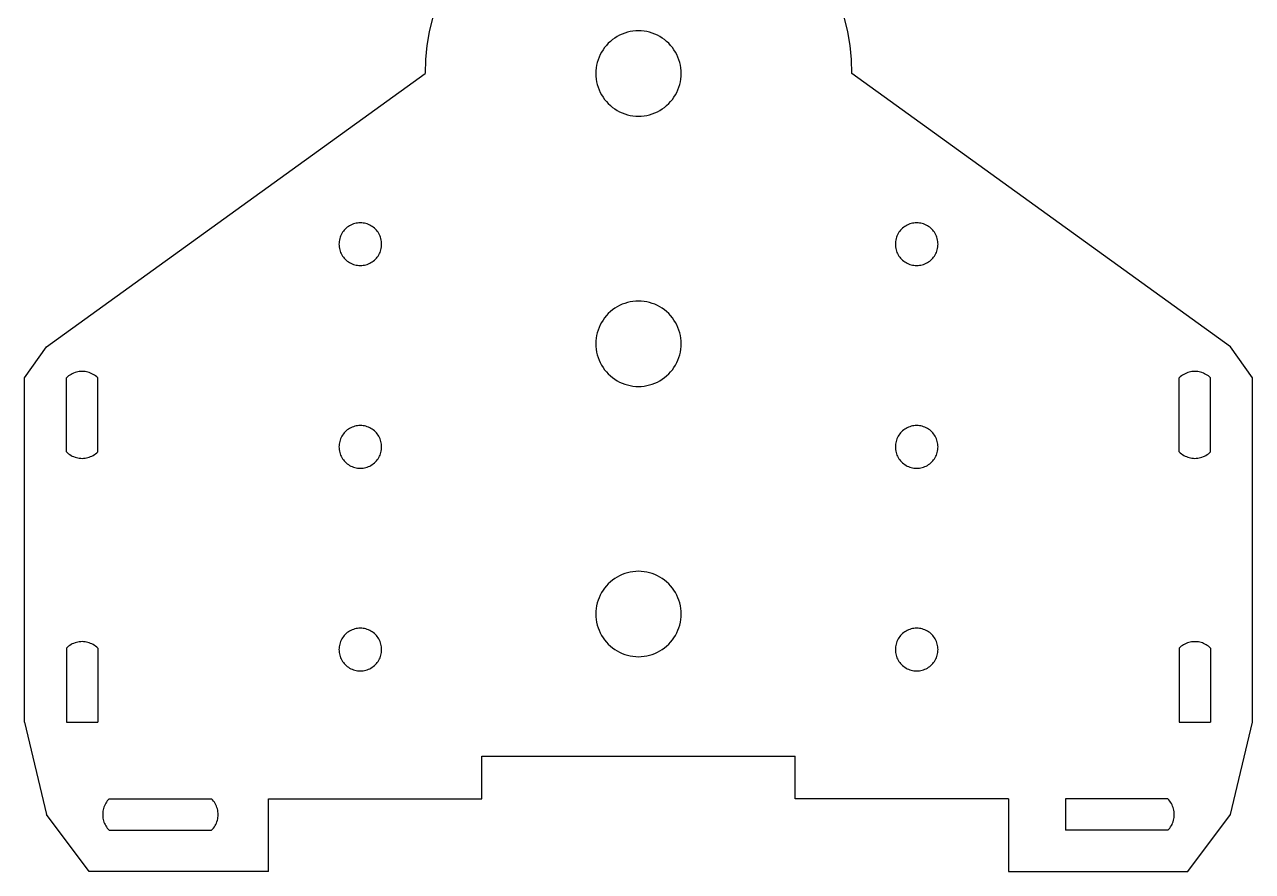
# Model space of a CAD drawing. Extents: x -403 to 403, y -278 to 278.
# Drawn here: x 229.1 to 315.4, y -128.5 to -68.9 of the extents above; entities that cross this region are included whole.
import ezdxf

# ---------------------------------------------------------------- set-up
doc = ezdxf.new("R2010")
doc.units = 0
doc.layers.get('0').update_dxf_attribs({"linetype": 'CONTINUOUS'})

msp = doc.modelspace()

# ---------------------------------------------------------------- linework, layer by layer
for p, q in [((257.761, -68.496), (257.538, -69.452)), ((286.961, -69.452), (286.738, -68.496)), ((257.538, -69.452), (257.378, -70.42)), ((270.583, -69.884), (270.423, -69.998)), ((270.749, -69.78), (270.583, -69.884)), ((270.923, -69.687), (270.749, -69.78)), ((271.101, -69.606), (270.923, -69.687)), ((271.285, -69.537), (271.101, -69.606)), ((271.473, -69.48), (271.285, -69.537)), ((271.664, -69.436), (271.473, -69.48)), ((271.858, -69.404), (271.664, -69.436)), ((272.053, -69.384), (271.858, -69.404)), ((272.249, -69.378), (272.053, -69.384)), ((272.446, -69.384), (272.249, -69.378)), ((272.641, -69.404), (272.446, -69.384)), ((272.835, -69.436), (272.641, -69.404)), ((273.026, -69.48), (272.835, -69.436)), ((273.214, -69.537), (273.026, -69.48)), ((273.397, -69.606), (273.214, -69.537)), ((273.576, -69.687), (273.397, -69.606)), ((273.749, -69.78), (273.576, -69.687)), ((273.916, -69.884), (273.749, -69.78)), ((274.076, -69.998), (273.916, -69.884)), ((287.121, -70.42), (286.961, -69.452)), ((257.378, -70.42), (257.282, -71.397)), ((269.755, -70.711), (269.651, -70.878)), ((269.869, -70.552), (269.755, -70.711)), ((269.994, -70.4), (269.869, -70.552)), ((270.128, -70.257), (269.994, -70.4)), ((270.271, -70.122), (270.128, -70.257)), ((270.423, -69.998), (270.271, -70.122)), ((274.227, -70.122), (274.076, -69.998)), ((274.371, -70.257), (274.227, -70.122)), ((274.505, -70.4), (274.371, -70.257)), ((274.629, -70.552), (274.505, -70.4)), ((274.744, -70.711), (274.629, -70.552)), ((274.847, -70.878), (274.744, -70.711)), ((287.217, -71.397), (287.121, -70.42)), ((257.282, -71.397), (257.249, -72.378)), ((269.352, -71.601), (269.307, -71.793)), ((269.409, -71.414), (269.352, -71.601)), ((269.478, -71.23), (269.409, -71.414)), ((269.559, -71.051), (269.478, -71.23)), ((269.651, -70.878), (269.559, -71.051)), ((274.94, -71.051), (274.847, -70.878)), ((275.021, -71.23), (274.94, -71.051)), ((275.09, -71.414), (275.021, -71.23)), ((275.147, -71.601), (275.09, -71.414)), ((275.192, -71.793), (275.147, -71.601)), ((287.249, -72.378), (287.217, -71.397)), ((230.649, -91.6), (257.249, -72.378)), ((269.256, -72.182), (269.249, -72.378)), ((269.249, -72.378), (269.256, -72.574)), ((269.275, -71.986), (269.256, -72.182)), ((269.307, -71.793), (269.275, -71.986)), ((275.224, -71.986), (275.192, -71.793)), ((275.243, -72.182), (275.224, -71.986)), ((275.249, -72.378), (275.243, -72.182)), ((275.243, -72.574), (275.249, -72.378)), ((313.849, -91.6), (287.249, -72.378)), ((269.256, -72.574), (269.275, -72.77)), ((269.275, -72.77), (269.307, -72.963)), ((269.307, -72.963), (269.352, -73.154)), ((269.352, -73.154), (269.409, -73.342)), ((269.409, -73.342), (269.478, -73.526)), ((275.021, -73.526), (275.09, -73.342)), ((275.09, -73.342), (275.147, -73.154)), ((275.147, -73.154), (275.192, -72.963)), ((275.192, -72.963), (275.224, -72.77)), ((275.224, -72.77), (275.243, -72.574)), ((269.478, -73.526), (269.559, -73.705)), ((269.559, -73.705), (269.651, -73.878)), ((269.651, -73.878), (269.755, -74.045)), ((269.755, -74.045), (269.869, -74.204)), ((269.869, -74.204), (269.994, -74.356)), ((274.505, -74.356), (274.629, -74.204)), ((274.629, -74.204), (274.744, -74.045)), ((274.744, -74.045), (274.847, -73.878)), ((274.847, -73.878), (274.94, -73.705)), ((274.94, -73.705), (275.021, -73.526)), ((269.994, -74.356), (270.128, -74.499)), ((270.128, -74.499), (270.271, -74.633)), ((270.271, -74.633), (270.423, -74.758)), ((270.423, -74.758), (270.583, -74.872)), ((270.583, -74.872), (270.749, -74.976)), ((270.749, -74.976), (270.923, -75.069)), ((270.923, -75.069), (271.101, -75.15)), ((273.397, -75.15), (273.576, -75.069)), ((273.576, -75.069), (273.749, -74.976)), ((273.749, -74.976), (273.916, -74.872)), ((273.916, -74.872), (274.076, -74.758)), ((274.076, -74.758), (274.227, -74.633)), ((274.227, -74.633), (274.371, -74.499)), ((274.371, -74.499), (274.505, -74.356)), ((271.101, -75.15), (271.285, -75.219)), ((271.285, -75.219), (271.473, -75.276)), ((271.473, -75.276), (271.664, -75.32)), ((271.664, -75.32), (271.858, -75.352)), ((271.858, -75.352), (272.053, -75.372)), ((272.053, -75.372), (272.249, -75.378)), ((272.249, -75.378), (272.446, -75.372)), ((272.446, -75.372), (272.641, -75.352)), ((272.641, -75.352), (272.835, -75.32)), ((272.835, -75.32), (273.026, -75.276)), ((273.026, -75.276), (273.214, -75.219)), ((273.214, -75.219), (273.397, -75.15)), ((251.4, -83.628), (251.354, -83.714)), ((251.452, -83.545), (251.4, -83.628)), ((251.509, -83.465), (251.452, -83.545)), ((251.572, -83.389), (251.509, -83.465)), ((251.639, -83.317), (251.572, -83.389)), ((251.71, -83.25), (251.639, -83.317)), ((251.786, -83.188), (251.71, -83.25)), ((251.866, -83.131), (251.786, -83.188)), ((251.949, -83.079), (251.866, -83.131)), ((252.036, -83.033), (251.949, -83.079)), ((252.125, -82.992), (252.036, -83.033)), ((252.217, -82.958), (252.125, -82.992)), ((252.311, -82.929), (252.217, -82.958)), ((252.407, -82.907), (252.311, -82.929)), ((252.504, -82.891), (252.407, -82.907)), ((252.601, -82.881), (252.504, -82.891)), ((252.699, -82.878), (252.601, -82.881)), ((252.797, -82.881), (252.699, -82.878)), ((252.895, -82.891), (252.797, -82.881)), ((252.992, -82.907), (252.895, -82.891)), ((253.088, -82.929), (252.992, -82.907)), ((253.182, -82.958), (253.088, -82.929)), ((253.273, -82.992), (253.182, -82.958)), ((253.363, -83.033), (253.273, -82.992)), ((253.449, -83.079), (253.363, -83.033)), ((253.533, -83.131), (253.449, -83.079)), ((253.613, -83.188), (253.533, -83.131)), ((253.688, -83.25), (253.613, -83.188)), ((253.76, -83.317), (253.688, -83.25)), ((253.827, -83.389), (253.76, -83.317)), ((253.889, -83.465), (253.827, -83.389)), ((253.947, -83.545), (253.889, -83.465)), ((253.998, -83.628), (253.947, -83.545)), ((254.045, -83.714), (253.998, -83.628)), ((290.5, -83.628), (290.454, -83.714)), ((290.552, -83.545), (290.5, -83.628)), ((290.609, -83.465), (290.552, -83.545)), ((290.672, -83.389), (290.609, -83.465)), ((290.739, -83.317), (290.672, -83.389)), ((290.81, -83.25), (290.739, -83.317)), ((290.886, -83.188), (290.81, -83.25)), ((290.966, -83.131), (290.886, -83.188)), ((291.049, -83.079), (290.966, -83.131)), ((291.136, -83.033), (291.049, -83.079)), ((291.225, -82.992), (291.136, -83.033)), ((291.317, -82.958), (291.225, -82.992)), ((291.411, -82.929), (291.317, -82.958)), ((291.507, -82.907), (291.411, -82.929)), ((291.604, -82.891), (291.507, -82.907)), ((291.701, -82.881), (291.604, -82.891)), ((291.799, -82.878), (291.701, -82.881)), ((291.897, -82.881), (291.799, -82.878)), ((291.995, -82.891), (291.897, -82.881)), ((292.092, -82.907), (291.995, -82.891)), ((292.188, -82.929), (292.092, -82.907)), ((292.282, -82.958), (292.188, -82.929)), ((292.373, -82.992), (292.282, -82.958)), ((292.463, -83.033), (292.373, -82.992)), ((292.549, -83.079), (292.463, -83.033)), ((292.633, -83.131), (292.549, -83.079)), ((292.713, -83.188), (292.633, -83.131)), ((292.788, -83.25), (292.713, -83.188)), ((292.86, -83.317), (292.788, -83.25)), ((292.927, -83.389), (292.86, -83.317)), ((292.989, -83.465), (292.927, -83.389)), ((293.047, -83.545), (292.989, -83.465)), ((293.098, -83.628), (293.047, -83.545)), ((293.145, -83.714), (293.098, -83.628)), ((251.203, -84.28), (251.199, -84.378)), ((251.199, -84.378), (251.203, -84.476)), ((251.212, -84.182), (251.203, -84.28)), ((251.203, -84.476), (251.212, -84.574)), ((251.228, -84.085), (251.212, -84.182)), ((251.251, -83.99), (251.228, -84.085)), ((251.279, -83.896), (251.251, -83.99)), ((251.314, -83.804), (251.279, -83.896)), ((251.354, -83.714), (251.314, -83.804)), ((254.085, -83.804), (254.045, -83.714)), ((254.12, -83.896), (254.085, -83.804)), ((254.148, -83.99), (254.12, -83.896)), ((254.171, -84.085), (254.148, -83.99)), ((254.187, -84.182), (254.171, -84.085)), ((254.196, -84.28), (254.187, -84.182)), ((254.187, -84.574), (254.196, -84.476)), ((254.199, -84.378), (254.196, -84.28)), ((254.196, -84.476), (254.199, -84.378)), ((290.303, -84.28), (290.299, -84.378)), ((290.299, -84.378), (290.303, -84.476)), ((290.312, -84.182), (290.303, -84.28)), ((290.303, -84.476), (290.312, -84.574)), ((290.328, -84.085), (290.312, -84.182)), ((290.351, -83.99), (290.328, -84.085)), ((290.379, -83.896), (290.351, -83.99)), ((290.414, -83.804), (290.379, -83.896)), ((290.454, -83.714), (290.414, -83.804)), ((293.185, -83.804), (293.145, -83.714)), ((293.22, -83.896), (293.185, -83.804)), ((293.248, -83.99), (293.22, -83.896)), ((293.271, -84.085), (293.248, -83.99)), ((293.287, -84.182), (293.271, -84.085)), ((293.296, -84.28), (293.287, -84.182)), ((293.287, -84.574), (293.296, -84.476)), ((293.299, -84.378), (293.296, -84.28)), ((293.296, -84.476), (293.299, -84.378)), ((251.212, -84.574), (251.228, -84.671)), ((251.228, -84.671), (251.251, -84.766)), ((251.251, -84.766), (251.279, -84.86)), ((251.279, -84.86), (251.314, -84.952)), ((251.314, -84.952), (251.354, -85.041)), ((251.354, -85.041), (251.4, -85.128)), ((251.4, -85.128), (251.452, -85.211)), ((251.452, -85.211), (251.509, -85.291)), ((251.509, -85.291), (251.572, -85.367)), ((251.572, -85.367), (251.639, -85.439)), ((253.76, -85.439), (253.827, -85.367)), ((253.827, -85.367), (253.889, -85.291)), ((253.889, -85.291), (253.947, -85.211)), ((253.947, -85.211), (253.998, -85.128)), ((253.998, -85.128), (254.045, -85.041)), ((254.045, -85.041), (254.085, -84.952)), ((254.085, -84.952), (254.12, -84.86)), ((254.12, -84.86), (254.148, -84.766)), ((254.148, -84.766), (254.171, -84.671)), ((254.171, -84.671), (254.187, -84.574)), ((290.312, -84.574), (290.328, -84.671)), ((290.328, -84.671), (290.351, -84.766)), ((290.351, -84.766), (290.379, -84.86)), ((290.379, -84.86), (290.414, -84.952)), ((290.414, -84.952), (290.454, -85.041)), ((290.454, -85.041), (290.5, -85.128)), ((290.5, -85.128), (290.552, -85.211)), ((290.552, -85.211), (290.609, -85.291)), ((290.609, -85.291), (290.672, -85.367)), ((290.672, -85.367), (290.739, -85.439)), ((292.86, -85.439), (292.927, -85.367)), ((292.927, -85.367), (292.989, -85.291)), ((292.989, -85.291), (293.047, -85.211)), ((293.047, -85.211), (293.098, -85.128)), ((293.098, -85.128), (293.145, -85.041)), ((293.145, -85.041), (293.185, -84.952)), ((293.185, -84.952), (293.22, -84.86)), ((293.22, -84.86), (293.248, -84.766)), ((293.248, -84.766), (293.271, -84.671)), ((293.271, -84.671), (293.287, -84.574)), ((251.639, -85.439), (251.71, -85.506)), ((251.71, -85.506), (251.786, -85.568)), ((251.786, -85.568), (251.866, -85.625)), ((251.866, -85.625), (251.949, -85.677)), ((251.949, -85.677), (252.036, -85.723)), ((252.036, -85.723), (252.125, -85.764)), ((252.125, -85.764), (252.217, -85.798)), ((252.217, -85.798), (252.311, -85.827)), ((252.311, -85.827), (252.407, -85.849)), ((252.407, -85.849), (252.504, -85.865)), ((252.504, -85.865), (252.601, -85.875)), ((252.601, -85.875), (252.699, -85.878)), ((252.699, -85.878), (252.797, -85.875)), ((252.797, -85.875), (252.895, -85.865)), ((252.895, -85.865), (252.992, -85.849)), ((252.992, -85.849), (253.088, -85.827)), ((253.088, -85.827), (253.182, -85.798)), ((253.182, -85.798), (253.273, -85.764)), ((253.273, -85.764), (253.363, -85.723)), ((253.363, -85.723), (253.449, -85.677)), ((253.449, -85.677), (253.533, -85.625)), ((253.533, -85.625), (253.613, -85.568)), ((253.613, -85.568), (253.688, -85.506)), ((253.688, -85.506), (253.76, -85.439)), ((290.739, -85.439), (290.81, -85.506)), ((290.81, -85.506), (290.886, -85.568)), ((290.886, -85.568), (290.966, -85.625)), ((290.966, -85.625), (291.049, -85.677)), ((291.049, -85.677), (291.136, -85.723)), ((291.136, -85.723), (291.225, -85.764)), ((291.225, -85.764), (291.317, -85.798)), ((291.317, -85.798), (291.411, -85.827)), ((291.411, -85.827), (291.507, -85.849)), ((291.507, -85.849), (291.604, -85.865)), ((291.604, -85.865), (291.701, -85.875)), ((291.701, -85.875), (291.799, -85.878)), ((291.799, -85.878), (291.897, -85.875)), ((291.897, -85.875), (291.995, -85.865)), ((291.995, -85.865), (292.092, -85.849)), ((292.092, -85.849), (292.188, -85.827)), ((292.188, -85.827), (292.282, -85.798)), ((292.282, -85.798), (292.373, -85.764)), ((292.373, -85.764), (292.463, -85.723)), ((292.463, -85.723), (292.549, -85.677)), ((292.549, -85.677), (292.633, -85.625)), ((292.633, -85.625), (292.713, -85.568)), ((292.713, -85.568), (292.788, -85.506)), ((292.788, -85.506), (292.86, -85.439)), ((270.749, -88.78), (270.583, -88.884)), ((270.923, -88.687), (270.749, -88.78)), ((271.101, -88.606), (270.923, -88.687)), ((271.285, -88.537), (271.101, -88.606)), ((271.473, -88.48), (271.285, -88.537)), ((271.664, -88.436), (271.473, -88.48)), ((271.858, -88.404), (271.664, -88.436)), ((272.053, -88.384), (271.858, -88.404)), ((272.249, -88.378), (272.053, -88.384)), ((272.446, -88.384), (272.249, -88.378)), ((272.641, -88.404), (272.446, -88.384)), ((272.835, -88.436), (272.641, -88.404)), ((273.026, -88.48), (272.835, -88.436)), ((273.214, -88.537), (273.026, -88.48)), ((273.397, -88.606), (273.214, -88.537)), ((273.576, -88.687), (273.397, -88.606)), ((273.749, -88.78), (273.576, -88.687)), ((273.916, -88.884), (273.749, -88.78)), ((269.755, -89.711), (269.651, -89.878)), ((269.869, -89.552), (269.755, -89.711)), ((269.994, -89.4), (269.869, -89.552)), ((270.128, -89.257), (269.994, -89.4)), ((270.271, -89.122), (270.128, -89.257)), ((270.423, -88.998), (270.271, -89.122)), ((270.583, -88.884), (270.423, -88.998)), ((274.076, -88.998), (273.916, -88.884)), ((274.227, -89.122), (274.076, -88.998)), ((274.371, -89.257), (274.227, -89.122)), ((274.505, -89.4), (274.371, -89.257)), ((274.629, -89.552), (274.505, -89.4)), ((274.744, -89.711), (274.629, -89.552)), ((274.847, -89.878), (274.744, -89.711)), ((269.352, -90.601), (269.307, -90.793)), ((269.409, -90.414), (269.352, -90.601)), ((269.478, -90.23), (269.409, -90.414)), ((269.559, -90.051), (269.478, -90.23)), ((269.651, -89.878), (269.559, -90.051)), ((274.94, -90.051), (274.847, -89.878)), ((275.021, -90.23), (274.94, -90.051)), ((275.09, -90.414), (275.021, -90.23)), ((275.147, -90.601), (275.09, -90.414)), ((275.192, -90.793), (275.147, -90.601)), ((269.256, -91.182), (269.249, -91.378)), ((269.249, -91.378), (269.256, -91.574)), ((269.275, -90.986), (269.256, -91.182)), ((269.307, -90.793), (269.275, -90.986)), ((275.224, -90.986), (275.192, -90.793)), ((275.243, -91.182), (275.224, -90.986)), ((275.249, -91.378), (275.243, -91.182)), ((275.243, -91.574), (275.249, -91.378)), ((229.104, -93.778), (230.649, -91.6)), ((269.256, -91.574), (269.275, -91.77)), ((269.275, -91.77), (269.307, -91.963)), ((269.307, -91.963), (269.352, -92.154)), ((269.352, -92.154), (269.409, -92.342)), ((275.09, -92.342), (275.147, -92.154)), ((275.147, -92.154), (275.192, -91.963)), ((275.192, -91.963), (275.224, -91.77)), ((275.224, -91.77), (275.243, -91.574)), ((315.395, -93.778), (313.849, -91.6)), ((269.409, -92.342), (269.478, -92.526)), ((269.478, -92.526), (269.559, -92.705)), ((269.559, -92.705), (269.651, -92.878)), ((269.651, -92.878), (269.755, -93.045)), ((269.755, -93.045), (269.869, -93.204)), ((274.629, -93.204), (274.744, -93.045)), ((274.744, -93.045), (274.847, -92.878)), ((274.847, -92.878), (274.94, -92.705)), ((274.94, -92.705), (275.021, -92.526)), ((275.021, -92.526), (275.09, -92.342)), ((229.104, -117.978), (229.104, -93.778)), ((232.124, -93.708), (232.049, -93.778)), ((232.049, -98.978), (232.049, -93.778)), ((232.202, -93.644), (232.124, -93.708)), ((232.285, -93.584), (232.202, -93.644)), ((232.372, -93.531), (232.285, -93.584)), ((232.461, -93.483), (232.372, -93.531)), ((232.554, -93.441), (232.461, -93.483)), ((232.649, -93.405), (232.554, -93.441)), ((232.747, -93.375), (232.649, -93.405)), ((232.846, -93.352), (232.747, -93.375)), ((232.946, -93.336), (232.846, -93.352)), ((233.048, -93.326), (232.946, -93.336)), ((233.149, -93.322), (233.048, -93.326)), ((233.251, -93.326), (233.149, -93.322)), ((233.352, -93.336), (233.251, -93.326)), ((233.453, -93.352), (233.352, -93.336)), ((233.552, -93.375), (233.453, -93.352)), ((233.649, -93.405), (233.552, -93.375)), ((233.745, -93.441), (233.649, -93.405)), ((233.837, -93.483), (233.745, -93.441)), ((233.927, -93.531), (233.837, -93.483)), ((234.014, -93.584), (233.927, -93.531)), ((234.096, -93.644), (234.014, -93.584)), ((234.175, -93.708), (234.096, -93.644)), ((234.249, -93.778), (234.175, -93.708)), ((234.249, -98.978), (234.249, -93.778)), ((269.869, -93.204), (269.994, -93.356)), ((269.994, -93.356), (270.128, -93.499)), ((270.128, -93.499), (270.271, -93.633)), ((270.271, -93.633), (270.423, -93.758)), ((270.423, -93.758), (270.583, -93.872)), ((270.583, -93.872), (270.749, -93.976)), ((270.749, -93.976), (270.923, -94.069)), ((273.576, -94.069), (273.749, -93.976)), ((273.749, -93.976), (273.916, -93.872)), ((273.916, -93.872), (274.076, -93.758)), ((274.076, -93.758), (274.227, -93.633)), ((274.227, -93.633), (274.371, -93.499)), ((274.371, -93.499), (274.505, -93.356)), ((274.505, -93.356), (274.629, -93.204)), ((310.324, -93.708), (310.249, -93.778)), ((310.249, -98.978), (310.249, -93.778)), ((310.402, -93.644), (310.324, -93.708)), ((310.485, -93.584), (310.402, -93.644)), ((310.572, -93.531), (310.485, -93.584)), ((310.661, -93.483), (310.572, -93.531)), ((310.754, -93.441), (310.661, -93.483)), ((310.849, -93.405), (310.754, -93.441)), ((310.947, -93.375), (310.849, -93.405)), ((311.046, -93.352), (310.947, -93.375)), ((311.146, -93.336), (311.046, -93.352)), ((311.248, -93.326), (311.146, -93.336)), ((311.349, -93.322), (311.248, -93.326)), ((311.451, -93.326), (311.349, -93.322)), ((311.552, -93.336), (311.451, -93.326)), ((311.653, -93.352), (311.552, -93.336)), ((311.752, -93.375), (311.653, -93.352)), ((311.849, -93.405), (311.752, -93.375)), ((311.945, -93.441), (311.849, -93.405)), ((312.037, -93.483), (311.945, -93.441)), ((312.127, -93.531), (312.037, -93.483)), ((312.214, -93.584), (312.127, -93.531)), ((312.296, -93.644), (312.214, -93.584)), ((312.375, -93.708), (312.296, -93.644)), ((312.449, -93.778), (312.375, -93.708)), ((312.449, -98.978), (312.449, -93.778)), ((315.395, -117.978), (315.395, -93.778)), ((270.923, -94.069), (271.101, -94.15)), ((271.101, -94.15), (271.285, -94.219)), ((271.285, -94.219), (271.473, -94.276)), ((271.473, -94.276), (271.664, -94.32)), ((271.664, -94.32), (271.858, -94.352)), ((271.858, -94.352), (272.053, -94.372)), ((272.053, -94.372), (272.249, -94.378)), ((272.249, -94.378), (272.446, -94.372)), ((272.446, -94.372), (272.641, -94.352)), ((272.641, -94.352), (272.835, -94.32)), ((272.835, -94.32), (273.026, -94.276)), ((273.026, -94.276), (273.214, -94.219)), ((273.214, -94.219), (273.397, -94.15)), ((273.397, -94.15), (273.576, -94.069)), ((251.71, -97.5), (251.639, -97.567)), ((251.786, -97.438), (251.71, -97.5)), ((251.866, -97.381), (251.786, -97.438)), ((251.949, -97.329), (251.866, -97.381)), ((252.036, -97.283), (251.949, -97.329)), ((252.125, -97.242), (252.036, -97.283)), ((252.217, -97.208), (252.125, -97.242)), ((252.311, -97.179), (252.217, -97.208)), ((252.407, -97.157), (252.311, -97.179)), ((252.504, -97.141), (252.407, -97.157)), ((252.601, -97.131), (252.504, -97.141)), ((252.699, -97.128), (252.601, -97.131)), ((252.797, -97.131), (252.699, -97.128)), ((252.895, -97.141), (252.797, -97.131)), ((252.992, -97.157), (252.895, -97.141)), ((253.088, -97.179), (252.992, -97.157)), ((253.182, -97.208), (253.088, -97.179)), ((253.273, -97.242), (253.182, -97.208)), ((253.363, -97.283), (253.273, -97.242)), ((253.449, -97.329), (253.363, -97.283)), ((253.533, -97.381), (253.449, -97.329)), ((253.613, -97.438), (253.533, -97.381)), ((253.688, -97.5), (253.613, -97.438)), ((253.76, -97.567), (253.688, -97.5)), ((290.81, -97.5), (290.739, -97.567)), ((290.886, -97.438), (290.81, -97.5)), ((290.966, -97.381), (290.886, -97.438)), ((291.049, -97.329), (290.966, -97.381)), ((291.136, -97.283), (291.049, -97.329)), ((291.225, -97.242), (291.136, -97.283)), ((291.317, -97.208), (291.225, -97.242)), ((291.411, -97.179), (291.317, -97.208)), ((291.507, -97.157), (291.411, -97.179)), ((291.604, -97.141), (291.507, -97.157)), ((291.701, -97.131), (291.604, -97.141)), ((291.799, -97.128), (291.701, -97.131)), ((291.897, -97.131), (291.799, -97.128)), ((291.995, -97.141), (291.897, -97.131)), ((292.092, -97.157), (291.995, -97.141)), ((292.188, -97.179), (292.092, -97.157)), ((292.282, -97.208), (292.188, -97.179)), ((292.373, -97.242), (292.282, -97.208)), ((292.463, -97.283), (292.373, -97.242)), ((292.549, -97.329), (292.463, -97.283)), ((292.633, -97.381), (292.549, -97.329)), ((292.713, -97.438), (292.633, -97.381)), ((292.788, -97.5), (292.713, -97.438)), ((292.86, -97.567), (292.788, -97.5)), ((251.228, -98.335), (251.212, -98.432)), ((251.251, -98.24), (251.228, -98.335)), ((251.279, -98.146), (251.251, -98.24)), ((251.314, -98.054), (251.279, -98.146)), ((251.354, -97.964), (251.314, -98.054)), ((251.4, -97.878), (251.354, -97.964)), ((251.452, -97.795), (251.4, -97.878)), ((251.509, -97.715), (251.452, -97.795)), ((251.572, -97.639), (251.509, -97.715)), ((251.639, -97.567), (251.572, -97.639)), ((253.827, -97.639), (253.76, -97.567)), ((253.889, -97.715), (253.827, -97.639)), ((253.947, -97.795), (253.889, -97.715)), ((253.998, -97.878), (253.947, -97.795)), ((254.045, -97.964), (253.998, -97.878)), ((254.085, -98.054), (254.045, -97.964)), ((254.12, -98.146), (254.085, -98.054)), ((254.148, -98.24), (254.12, -98.146)), ((254.171, -98.335), (254.148, -98.24)), ((254.187, -98.432), (254.171, -98.335)), ((290.328, -98.335), (290.312, -98.432)), ((290.351, -98.24), (290.328, -98.335)), ((290.379, -98.146), (290.351, -98.24)), ((290.414, -98.054), (290.379, -98.146)), ((290.454, -97.964), (290.414, -98.054)), ((290.5, -97.878), (290.454, -97.964)), ((290.552, -97.795), (290.5, -97.878)), ((290.609, -97.715), (290.552, -97.795)), ((290.672, -97.639), (290.609, -97.715)), ((290.739, -97.567), (290.672, -97.639)), ((292.927, -97.639), (292.86, -97.567)), ((292.989, -97.715), (292.927, -97.639)), ((293.047, -97.795), (292.989, -97.715)), ((293.098, -97.878), (293.047, -97.795)), ((293.145, -97.964), (293.098, -97.878)), ((293.185, -98.054), (293.145, -97.964)), ((293.22, -98.146), (293.185, -98.054)), ((293.248, -98.24), (293.22, -98.146)), ((293.271, -98.335), (293.248, -98.24)), ((293.287, -98.432), (293.271, -98.335)), ((232.049, -98.978), (232.124, -99.048)), ((232.124, -99.048), (232.202, -99.112)), ((232.202, -99.112), (232.285, -99.171)), ((232.285, -99.171), (232.372, -99.225)), ((232.372, -99.225), (232.461, -99.273)), ((233.837, -99.273), (233.927, -99.225)), ((233.927, -99.225), (234.014, -99.171)), ((234.014, -99.171), (234.096, -99.112)), ((234.096, -99.112), (234.175, -99.048)), ((234.175, -99.048), (234.249, -98.978)), ((251.203, -98.53), (251.199, -98.628)), ((251.199, -98.628), (251.203, -98.726)), ((251.212, -98.432), (251.203, -98.53)), ((251.203, -98.726), (251.212, -98.824)), ((251.212, -98.824), (251.228, -98.921)), ((251.228, -98.921), (251.251, -99.016)), ((251.251, -99.016), (251.279, -99.11)), ((251.279, -99.11), (251.314, -99.202)), ((251.314, -99.202), (251.354, -99.291)), ((254.045, -99.291), (254.085, -99.202)), ((254.085, -99.202), (254.12, -99.11)), ((254.12, -99.11), (254.148, -99.016)), ((254.148, -99.016), (254.171, -98.921)), ((254.171, -98.921), (254.187, -98.824)), ((254.196, -98.53), (254.187, -98.432)), ((254.187, -98.824), (254.196, -98.726)), ((254.199, -98.628), (254.196, -98.53)), ((254.196, -98.726), (254.199, -98.628)), ((290.303, -98.53), (290.299, -98.628)), ((290.299, -98.628), (290.303, -98.726)), ((290.312, -98.432), (290.303, -98.53)), ((290.303, -98.726), (290.312, -98.824)), ((290.312, -98.824), (290.328, -98.921)), ((290.328, -98.921), (290.351, -99.016)), ((290.351, -99.016), (290.379, -99.11)), ((290.379, -99.11), (290.414, -99.202)), ((290.414, -99.202), (290.454, -99.291)), ((293.145, -99.291), (293.185, -99.202)), ((293.185, -99.202), (293.22, -99.11)), ((293.22, -99.11), (293.248, -99.016)), ((293.248, -99.016), (293.271, -98.921)), ((293.271, -98.921), (293.287, -98.824)), ((293.296, -98.53), (293.287, -98.432)), ((293.287, -98.824), (293.296, -98.726)), ((293.299, -98.628), (293.296, -98.53)), ((293.296, -98.726), (293.299, -98.628)), ((310.249, -98.978), (310.324, -99.048)), ((310.324, -99.048), (310.402, -99.112)), ((310.402, -99.112), (310.485, -99.171)), ((310.485, -99.171), (310.572, -99.225)), ((310.572, -99.225), (310.661, -99.273)), ((312.037, -99.273), (312.127, -99.225)), ((312.127, -99.225), (312.214, -99.171)), ((312.214, -99.171), (312.296, -99.112)), ((312.296, -99.112), (312.375, -99.048)), ((312.375, -99.048), (312.449, -98.978)), ((232.461, -99.273), (232.554, -99.315)), ((232.554, -99.315), (232.649, -99.351)), ((232.649, -99.351), (232.747, -99.381)), ((232.747, -99.381), (232.846, -99.404)), ((232.846, -99.404), (232.946, -99.42)), ((232.946, -99.42), (233.048, -99.43)), ((233.048, -99.43), (233.149, -99.434)), ((233.149, -99.434), (233.251, -99.43)), ((233.251, -99.43), (233.352, -99.42)), ((233.352, -99.42), (233.453, -99.404)), ((233.453, -99.404), (233.552, -99.381)), ((233.552, -99.381), (233.649, -99.351)), ((233.649, -99.351), (233.745, -99.315)), ((233.745, -99.315), (233.837, -99.273)), ((251.354, -99.291), (251.4, -99.378)), ((251.4, -99.378), (251.452, -99.461)), ((251.452, -99.461), (251.509, -99.541)), ((251.509, -99.541), (251.572, -99.617)), ((251.572, -99.617), (251.639, -99.689)), ((251.639, -99.689), (251.71, -99.756)), ((251.71, -99.756), (251.786, -99.818)), ((251.786, -99.818), (251.866, -99.875)), ((251.866, -99.875), (251.949, -99.927)), ((251.949, -99.927), (252.036, -99.973)), ((252.036, -99.973), (252.125, -100.014)), ((252.125, -100.014), (252.217, -100.048)), ((252.217, -100.048), (252.311, -100.077)), ((252.311, -100.077), (252.407, -100.099)), ((252.992, -100.099), (253.088, -100.077)), ((253.088, -100.077), (253.182, -100.048)), ((253.182, -100.048), (253.273, -100.014)), ((253.273, -100.014), (253.363, -99.973)), ((253.363, -99.973), (253.449, -99.927)), ((253.449, -99.927), (253.533, -99.875)), ((253.533, -99.875), (253.613, -99.818)), ((253.613, -99.818), (253.688, -99.756)), ((253.688, -99.756), (253.76, -99.689)), ((253.76, -99.689), (253.827, -99.617)), ((253.827, -99.617), (253.889, -99.541)), ((253.889, -99.541), (253.947, -99.461)), ((253.947, -99.461), (253.998, -99.378)), ((253.998, -99.378), (254.045, -99.291)), ((290.454, -99.291), (290.5, -99.378)), ((290.5, -99.378), (290.552, -99.461)), ((290.552, -99.461), (290.609, -99.541)), ((290.609, -99.541), (290.672, -99.617)), ((290.672, -99.617), (290.739, -99.689)), ((290.739, -99.689), (290.81, -99.756)), ((290.81, -99.756), (290.886, -99.818)), ((290.886, -99.818), (290.966, -99.875)), ((290.966, -99.875), (291.049, -99.927)), ((291.049, -99.927), (291.136, -99.973)), ((291.136, -99.973), (291.225, -100.014)), ((291.225, -100.014), (291.317, -100.048)), ((291.317, -100.048), (291.411, -100.077)), ((291.411, -100.077), (291.507, -100.099)), ((292.092, -100.099), (292.188, -100.077)), ((292.188, -100.077), (292.282, -100.048)), ((292.282, -100.048), (292.373, -100.014)), ((292.373, -100.014), (292.463, -99.973)), ((292.463, -99.973), (292.549, -99.927)), ((292.549, -99.927), (292.633, -99.875)), ((292.633, -99.875), (292.713, -99.818)), ((292.713, -99.818), (292.788, -99.756)), ((292.788, -99.756), (292.86, -99.689)), ((292.86, -99.689), (292.927, -99.617)), ((292.927, -99.617), (292.989, -99.541)), ((292.989, -99.541), (293.047, -99.461)), ((293.047, -99.461), (293.098, -99.378)), ((293.098, -99.378), (293.145, -99.291)), ((310.661, -99.273), (310.754, -99.315)), ((310.754, -99.315), (310.849, -99.351)), ((310.849, -99.351), (310.947, -99.381)), ((310.947, -99.381), (311.046, -99.404)), ((311.046, -99.404), (311.146, -99.42)), ((311.146, -99.42), (311.248, -99.43)), ((311.248, -99.43), (311.349, -99.434)), ((311.349, -99.434), (311.451, -99.43)), ((311.451, -99.43), (311.552, -99.42)), ((311.552, -99.42), (311.653, -99.404)), ((311.653, -99.404), (311.752, -99.381)), ((311.752, -99.381), (311.849, -99.351)), ((311.849, -99.351), (311.945, -99.315)), ((311.945, -99.315), (312.037, -99.273)), ((252.407, -100.099), (252.504, -100.115)), ((252.504, -100.115), (252.601, -100.125)), ((252.601, -100.125), (252.699, -100.128)), ((252.699, -100.128), (252.797, -100.125)), ((252.797, -100.125), (252.895, -100.115)), ((252.895, -100.115), (252.992, -100.099)), ((291.507, -100.099), (291.604, -100.115)), ((291.604, -100.115), (291.701, -100.125)), ((291.701, -100.125), (291.799, -100.128)), ((291.799, -100.128), (291.897, -100.125)), ((291.897, -100.125), (291.995, -100.115)), ((291.995, -100.115), (292.092, -100.099)), ((270.749, -107.78), (270.583, -107.884)), ((270.923, -107.687), (270.749, -107.78)), ((271.101, -107.606), (270.923, -107.687)), ((271.285, -107.537), (271.101, -107.606)), ((271.473, -107.48), (271.285, -107.537)), ((271.664, -107.436), (271.473, -107.48)), ((271.858, -107.404), (271.664, -107.436)), ((272.053, -107.384), (271.858, -107.404)), ((272.249, -107.378), (272.053, -107.384)), ((272.446, -107.384), (272.249, -107.378)), ((272.641, -107.404), (272.446, -107.384)), ((272.835, -107.436), (272.641, -107.404)), ((273.026, -107.48), (272.835, -107.436)), ((273.214, -107.537), (273.026, -107.48)), ((273.397, -107.606), (273.214, -107.537)), ((273.576, -107.687), (273.397, -107.606)), ((273.749, -107.78), (273.576, -107.687)), ((273.916, -107.884), (273.749, -107.78)), ((269.755, -108.711), (269.651, -108.878)), ((269.869, -108.552), (269.755, -108.711)), ((269.994, -108.4), (269.869, -108.552)), ((270.128, -108.257), (269.994, -108.4)), ((270.271, -108.122), (270.128, -108.257)), ((270.423, -107.998), (270.271, -108.122)), ((270.583, -107.884), (270.423, -107.998)), ((274.076, -107.998), (273.916, -107.884)), ((274.227, -108.122), (274.076, -107.998)), ((274.371, -108.257), (274.227, -108.122)), ((274.505, -108.4), (274.371, -108.257)), ((274.629, -108.552), (274.505, -108.4)), ((274.744, -108.711), (274.629, -108.552)), ((274.847, -108.878), (274.744, -108.711)), ((269.409, -109.414), (269.352, -109.601)), ((269.478, -109.23), (269.409, -109.414)), ((269.559, -109.051), (269.478, -109.23)), ((269.651, -108.878), (269.559, -109.051)), ((274.94, -109.051), (274.847, -108.878)), ((275.021, -109.23), (274.94, -109.051)), ((275.09, -109.414), (275.021, -109.23)), ((275.147, -109.601), (275.09, -109.414)), ((269.256, -110.182), (269.249, -110.378)), ((269.249, -110.378), (269.256, -110.574)), ((269.275, -109.986), (269.256, -110.182)), ((269.307, -109.793), (269.275, -109.986)), ((269.352, -109.601), (269.307, -109.793)), ((275.192, -109.793), (275.147, -109.601)), ((275.224, -109.986), (275.192, -109.793)), ((275.243, -110.182), (275.224, -109.986)), ((275.249, -110.378), (275.243, -110.182)), ((275.243, -110.574), (275.249, -110.378)), ((269.256, -110.574), (269.275, -110.77)), ((269.275, -110.77), (269.307, -110.963)), ((269.307, -110.963), (269.352, -111.154)), ((269.352, -111.154), (269.409, -111.342)), ((275.09, -111.342), (275.147, -111.154)), ((275.147, -111.154), (275.192, -110.963)), ((275.192, -110.963), (275.224, -110.77)), ((275.224, -110.77), (275.243, -110.574)), ((251.4, -112.128), (251.354, -112.214)), ((251.452, -112.045), (251.4, -112.128)), ((251.509, -111.965), (251.452, -112.045)), ((251.572, -111.889), (251.509, -111.965)), ((251.639, -111.817), (251.572, -111.889)), ((251.71, -111.75), (251.639, -111.817)), ((251.786, -111.688), (251.71, -111.75)), ((251.866, -111.631), (251.786, -111.688)), ((251.949, -111.579), (251.866, -111.631)), ((252.036, -111.533), (251.949, -111.579)), ((252.125, -111.492), (252.036, -111.533)), ((252.217, -111.458), (252.125, -111.492)), ((252.311, -111.429), (252.217, -111.458)), ((252.407, -111.407), (252.311, -111.429)), ((252.504, -111.391), (252.407, -111.407)), ((252.601, -111.381), (252.504, -111.391)), ((252.699, -111.378), (252.601, -111.381)), ((252.797, -111.381), (252.699, -111.378)), ((252.895, -111.391), (252.797, -111.381)), ((252.992, -111.407), (252.895, -111.391)), ((253.088, -111.429), (252.992, -111.407)), ((253.182, -111.458), (253.088, -111.429)), ((253.273, -111.492), (253.182, -111.458)), ((253.363, -111.533), (253.273, -111.492)), ((253.449, -111.579), (253.363, -111.533)), ((253.533, -111.631), (253.449, -111.579)), ((253.613, -111.688), (253.533, -111.631)), ((253.688, -111.75), (253.613, -111.688)), ((253.76, -111.817), (253.688, -111.75)), ((253.827, -111.889), (253.76, -111.817)), ((253.889, -111.965), (253.827, -111.889)), ((253.947, -112.045), (253.889, -111.965)), ((253.998, -112.128), (253.947, -112.045)), ((254.045, -112.214), (253.998, -112.128)), ((269.409, -111.342), (269.478, -111.526)), ((269.478, -111.526), (269.559, -111.705)), ((269.559, -111.705), (269.651, -111.878)), ((269.651, -111.878), (269.755, -112.045)), ((269.755, -112.045), (269.869, -112.204)), ((274.629, -112.204), (274.744, -112.045)), ((274.744, -112.045), (274.847, -111.878)), ((274.847, -111.878), (274.94, -111.705)), ((274.94, -111.705), (275.021, -111.526)), ((275.021, -111.526), (275.09, -111.342)), ((290.5, -112.128), (290.454, -112.214)), ((290.552, -112.045), (290.5, -112.128)), ((290.609, -111.965), (290.552, -112.045)), ((290.672, -111.889), (290.609, -111.965)), ((290.739, -111.817), (290.672, -111.889)), ((290.81, -111.75), (290.739, -111.817)), ((290.886, -111.688), (290.81, -111.75)), ((290.966, -111.631), (290.886, -111.688)), ((291.049, -111.579), (290.966, -111.631)), ((291.136, -111.533), (291.049, -111.579)), ((291.225, -111.492), (291.136, -111.533)), ((291.317, -111.458), (291.225, -111.492)), ((291.411, -111.429), (291.317, -111.458)), ((291.507, -111.407), (291.411, -111.429)), ((291.604, -111.391), (291.507, -111.407)), ((291.701, -111.381), (291.604, -111.391)), ((291.799, -111.378), (291.701, -111.381)), ((291.897, -111.381), (291.799, -111.378)), ((291.995, -111.391), (291.897, -111.381)), ((292.092, -111.407), (291.995, -111.391)), ((292.188, -111.429), (292.092, -111.407)), ((292.282, -111.458), (292.188, -111.429)), ((292.373, -111.492), (292.282, -111.458)), ((292.463, -111.533), (292.373, -111.492)), ((292.549, -111.579), (292.463, -111.533)), ((292.633, -111.631), (292.549, -111.579)), ((292.713, -111.688), (292.633, -111.631)), ((292.788, -111.75), (292.713, -111.688)), ((292.86, -111.817), (292.788, -111.75)), ((292.927, -111.889), (292.86, -111.817)), ((292.989, -111.965), (292.927, -111.889)), ((293.047, -112.045), (292.989, -111.965)), ((293.098, -112.128), (293.047, -112.045)), ((293.145, -112.214), (293.098, -112.128)), ((232.124, -112.708), (232.049, -112.778)), ((232.049, -112.778), (232.049, -117.978)), ((232.202, -112.644), (232.124, -112.708)), ((232.285, -112.584), (232.202, -112.644)), ((232.372, -112.531), (232.285, -112.584)), ((232.461, -112.483), (232.372, -112.531)), ((232.554, -112.441), (232.461, -112.483)), ((232.649, -112.405), (232.554, -112.441)), ((232.747, -112.375), (232.649, -112.405)), ((232.846, -112.352), (232.747, -112.375)), ((232.946, -112.336), (232.846, -112.352)), ((233.048, -112.326), (232.946, -112.336)), ((233.149, -112.322), (233.048, -112.326)), ((233.251, -112.326), (233.149, -112.322)), ((233.352, -112.336), (233.251, -112.326)), ((233.453, -112.352), (233.352, -112.336)), ((233.552, -112.375), (233.453, -112.352)), ((233.649, -112.405), (233.552, -112.375)), ((233.745, -112.441), (233.649, -112.405)), ((233.837, -112.483), (233.745, -112.441)), ((233.927, -112.531), (233.837, -112.483)), ((234.014, -112.584), (233.927, -112.531)), ((234.096, -112.644), (234.014, -112.584)), ((234.175, -112.708), (234.096, -112.644)), ((234.249, -112.778), (234.175, -112.708)), ((234.249, -112.778), (234.249, -117.978)), ((251.203, -112.78), (251.199, -112.878)), ((251.199, -112.878), (251.203, -112.976)), ((251.212, -112.682), (251.203, -112.78)), ((251.203, -112.976), (251.212, -113.074)), ((251.228, -112.585), (251.212, -112.682)), ((251.251, -112.49), (251.228, -112.585)), ((251.279, -112.396), (251.251, -112.49)), ((251.314, -112.304), (251.279, -112.396)), ((251.354, -112.214), (251.314, -112.304)), ((254.085, -112.304), (254.045, -112.214)), ((254.12, -112.396), (254.085, -112.304)), ((254.148, -112.49), (254.12, -112.396)), ((254.171, -112.585), (254.148, -112.49)), ((254.187, -112.682), (254.171, -112.585)), ((254.196, -112.78), (254.187, -112.682)), ((254.187, -113.074), (254.196, -112.976)), ((254.199, -112.878), (254.196, -112.78)), ((254.196, -112.976), (254.199, -112.878)), ((269.869, -112.204), (269.994, -112.356)), ((269.994, -112.356), (270.128, -112.499)), ((270.128, -112.499), (270.271, -112.633)), ((270.271, -112.633), (270.423, -112.758)), ((270.423, -112.758), (270.583, -112.872)), ((270.583, -112.872), (270.749, -112.976)), ((270.749, -112.976), (270.923, -113.069)), ((273.576, -113.069), (273.749, -112.976)), ((273.749, -112.976), (273.916, -112.872)), ((273.916, -112.872), (274.076, -112.758)), ((274.076, -112.758), (274.227, -112.633)), ((274.227, -112.633), (274.371, -112.499)), ((274.371, -112.499), (274.505, -112.356)), ((274.505, -112.356), (274.629, -112.204)), ((290.303, -112.78), (290.299, -112.878)), ((290.299, -112.878), (290.303, -112.976)), ((290.312, -112.682), (290.303, -112.78)), ((290.303, -112.976), (290.312, -113.074)), ((290.328, -112.585), (290.312, -112.682)), ((290.351, -112.49), (290.328, -112.585)), ((290.379, -112.396), (290.351, -112.49)), ((290.414, -112.304), (290.379, -112.396)), ((290.454, -112.214), (290.414, -112.304)), ((293.185, -112.304), (293.145, -112.214)), ((293.22, -112.396), (293.185, -112.304)), ((293.248, -112.49), (293.22, -112.396)), ((293.271, -112.585), (293.248, -112.49)), ((293.287, -112.682), (293.271, -112.585)), ((293.296, -112.78), (293.287, -112.682)), ((293.287, -113.074), (293.296, -112.976)), ((293.299, -112.878), (293.296, -112.78)), ((293.296, -112.976), (293.299, -112.878)), ((310.321, -112.711), (310.249, -112.778)), ((310.249, -112.778), (310.249, -117.978)), ((310.396, -112.649), (310.321, -112.711)), ((310.475, -112.591), (310.396, -112.649)), ((310.558, -112.539), (310.475, -112.591)), ((310.643, -112.492), (310.558, -112.539)), ((310.732, -112.45), (310.643, -112.492)), ((310.822, -112.414), (310.732, -112.45)), ((310.915, -112.384), (310.822, -112.414)), ((311.01, -112.36), (310.915, -112.384)), ((311.106, -112.341), (311.01, -112.36)), ((311.203, -112.329), (311.106, -112.341)), ((311.301, -112.323), (311.203, -112.329)), ((311.398, -112.323), (311.301, -112.323)), ((311.496, -112.329), (311.398, -112.323)), ((311.593, -112.341), (311.496, -112.329)), ((311.689, -112.36), (311.593, -112.341)), ((311.783, -112.384), (311.689, -112.36)), ((311.876, -112.414), (311.783, -112.384)), ((311.967, -112.45), (311.876, -112.414)), ((312.056, -112.492), (311.967, -112.45)), ((312.141, -112.539), (312.056, -112.492)), ((312.224, -112.591), (312.141, -112.539)), ((312.303, -112.649), (312.224, -112.591)), ((312.378, -112.711), (312.303, -112.649)), ((312.449, -112.778), (312.378, -112.711)), ((312.449, -112.778), (312.449, -117.978)), ((251.212, -113.074), (251.228, -113.171)), ((251.228, -113.171), (251.251, -113.266)), ((251.251, -113.266), (251.279, -113.36)), ((251.279, -113.36), (251.314, -113.452)), ((251.314, -113.452), (251.354, -113.541)), ((251.354, -113.541), (251.4, -113.628)), ((251.4, -113.628), (251.452, -113.711)), ((251.452, -113.711), (251.509, -113.791)), ((251.509, -113.791), (251.572, -113.867)), ((251.572, -113.867), (251.639, -113.939)), ((253.76, -113.939), (253.827, -113.867)), ((253.827, -113.867), (253.889, -113.791)), ((253.889, -113.791), (253.947, -113.711)), ((253.947, -113.711), (253.998, -113.628)), ((253.998, -113.628), (254.045, -113.541)), ((254.045, -113.541), (254.085, -113.452)), ((254.085, -113.452), (254.12, -113.36)), ((254.12, -113.36), (254.148, -113.266)), ((254.148, -113.266), (254.171, -113.171)), ((254.171, -113.171), (254.187, -113.074)), ((270.923, -113.069), (271.101, -113.15)), ((271.101, -113.15), (271.285, -113.219)), ((271.285, -113.219), (271.473, -113.276)), ((271.473, -113.276), (271.664, -113.32)), ((271.664, -113.32), (271.858, -113.352)), ((271.858, -113.352), (272.053, -113.372)), ((272.053, -113.372), (272.249, -113.378)), ((272.249, -113.378), (272.446, -113.372)), ((272.446, -113.372), (272.641, -113.352)), ((272.641, -113.352), (272.835, -113.32)), ((272.835, -113.32), (273.026, -113.276)), ((273.026, -113.276), (273.214, -113.219)), ((273.214, -113.219), (273.397, -113.15)), ((273.397, -113.15), (273.576, -113.069)), ((290.312, -113.074), (290.328, -113.171)), ((290.328, -113.171), (290.351, -113.266)), ((290.351, -113.266), (290.379, -113.36)), ((290.379, -113.36), (290.414, -113.452)), ((290.414, -113.452), (290.454, -113.541)), ((290.454, -113.541), (290.5, -113.628)), ((290.5, -113.628), (290.552, -113.711)), ((290.552, -113.711), (290.609, -113.791)), ((290.609, -113.791), (290.672, -113.867)), ((290.672, -113.867), (290.739, -113.939)), ((292.86, -113.939), (292.927, -113.867)), ((292.927, -113.867), (292.989, -113.791)), ((292.989, -113.791), (293.047, -113.711)), ((293.047, -113.711), (293.098, -113.628)), ((293.098, -113.628), (293.145, -113.541)), ((293.145, -113.541), (293.185, -113.452)), ((293.185, -113.452), (293.22, -113.36)), ((293.22, -113.36), (293.248, -113.266)), ((293.248, -113.266), (293.271, -113.171)), ((293.271, -113.171), (293.287, -113.074)), ((251.639, -113.939), (251.71, -114.006)), ((251.71, -114.006), (251.786, -114.068)), ((251.786, -114.068), (251.866, -114.125)), ((251.866, -114.125), (251.949, -114.177)), ((251.949, -114.177), (252.036, -114.223)), ((252.036, -114.223), (252.125, -114.264)), ((252.125, -114.264), (252.217, -114.298)), ((252.217, -114.298), (252.311, -114.327)), ((252.311, -114.327), (252.407, -114.349)), ((252.407, -114.349), (252.504, -114.365)), ((252.504, -114.365), (252.601, -114.375)), ((252.601, -114.375), (252.699, -114.378)), ((252.699, -114.378), (252.797, -114.375)), ((252.797, -114.375), (252.895, -114.365)), ((252.895, -114.365), (252.992, -114.349)), ((252.992, -114.349), (253.088, -114.327)), ((253.088, -114.327), (253.182, -114.298)), ((253.182, -114.298), (253.273, -114.264)), ((253.273, -114.264), (253.363, -114.223)), ((253.363, -114.223), (253.449, -114.177)), ((253.449, -114.177), (253.533, -114.125)), ((253.533, -114.125), (253.613, -114.068)), ((253.613, -114.068), (253.688, -114.006)), ((253.688, -114.006), (253.76, -113.939)), ((290.739, -113.939), (290.81, -114.006)), ((290.81, -114.006), (290.886, -114.068)), ((290.886, -114.068), (290.966, -114.125)), ((290.966, -114.125), (291.049, -114.177)), ((291.049, -114.177), (291.136, -114.223)), ((291.136, -114.223), (291.225, -114.264)), ((291.225, -114.264), (291.317, -114.298)), ((291.317, -114.298), (291.411, -114.327)), ((291.411, -114.327), (291.507, -114.349)), ((291.507, -114.349), (291.604, -114.365)), ((291.604, -114.365), (291.701, -114.375)), ((291.701, -114.375), (291.799, -114.378)), ((291.799, -114.378), (291.897, -114.375)), ((291.897, -114.375), (291.995, -114.365)), ((291.995, -114.365), (292.092, -114.349)), ((292.092, -114.349), (292.188, -114.327)), ((292.188, -114.327), (292.282, -114.298)), ((292.282, -114.298), (292.373, -114.264)), ((292.373, -114.264), (292.463, -114.223)), ((292.463, -114.223), (292.549, -114.177)), ((292.549, -114.177), (292.633, -114.125)), ((292.633, -114.125), (292.713, -114.068)), ((292.713, -114.068), (292.788, -114.006)), ((292.788, -114.006), (292.86, -113.939)), ((229.104, -117.978), (230.649, -124.478)), ((232.049, -117.978), (234.249, -117.978)), ((310.249, -117.978), (312.449, -117.978)), ((313.849, -124.478), (315.395, -117.978)), ((261.249, -120.378), (283.249, -120.378)), ((261.249, -123.378), (261.249, -120.378)), ((283.249, -123.378), (283.249, -120.378)), ((235.049, -123.378), (234.982, -123.449)), ((235.049, -123.378), (242.249, -123.378)), ((242.319, -123.452), (242.249, -123.378)), ((246.249, -123.378), (261.249, -123.378)), ((246.249, -128.478), (246.249, -123.378)), ((298.249, -123.378), (283.249, -123.378)), ((298.249, -123.378), (298.249, -128.478)), ((302.249, -123.378), (302.249, -125.578)), ((309.449, -123.378), (302.249, -123.378)), ((309.519, -123.452), (309.449, -123.378)), ((234.613, -124.235), (234.601, -124.332)), ((234.631, -124.139), (234.613, -124.235)), ((234.656, -124.044), (234.631, -124.139)), ((234.686, -123.951), (234.656, -124.044)), ((234.722, -123.86), (234.686, -123.951)), ((234.763, -123.772), (234.722, -123.86)), ((234.81, -123.686), (234.763, -123.772)), ((234.863, -123.604), (234.81, -123.686)), ((234.92, -123.524), (234.863, -123.604)), ((234.982, -123.449), (234.92, -123.524)), ((242.384, -123.531), (242.319, -123.452)), ((242.443, -123.614), (242.384, -123.531)), ((242.497, -123.7), (242.443, -123.614)), ((242.545, -123.79), (242.497, -123.7)), ((242.587, -123.883), (242.545, -123.79)), ((242.622, -123.978), (242.587, -123.883)), ((242.652, -124.075), (242.622, -123.978)), ((242.675, -124.174), (242.652, -124.075)), ((242.692, -124.275), (242.675, -124.174)), ((309.584, -123.531), (309.519, -123.452)), ((309.643, -123.614), (309.584, -123.531)), ((309.697, -123.7), (309.643, -123.614)), ((309.745, -123.79), (309.697, -123.7)), ((309.787, -123.883), (309.745, -123.79)), ((309.822, -123.978), (309.787, -123.883)), ((309.852, -124.075), (309.822, -123.978)), ((309.875, -124.174), (309.852, -124.075)), ((309.892, -124.275), (309.875, -124.174)), ((233.649, -128.478), (230.649, -124.478)), ((234.601, -124.332), (234.595, -124.429)), ((234.595, -124.429), (234.595, -124.527)), ((234.595, -124.527), (234.601, -124.624)), ((234.601, -124.624), (234.613, -124.721)), ((234.613, -124.721), (234.631, -124.817)), ((234.631, -124.817), (234.656, -124.912)), ((234.656, -124.912), (234.686, -125.005)), ((234.686, -125.005), (234.722, -125.096)), ((234.722, -125.096), (234.763, -125.184)), ((242.545, -125.166), (242.587, -125.073)), ((242.587, -125.073), (242.622, -124.978)), ((242.622, -124.978), (242.652, -124.881)), ((242.652, -124.881), (242.675, -124.781)), ((242.675, -124.781), (242.692, -124.681)), ((242.702, -124.376), (242.692, -124.275)), ((242.692, -124.681), (242.702, -124.58)), ((242.705, -124.478), (242.702, -124.376)), ((242.702, -124.58), (242.705, -124.478)), ((309.745, -125.166), (309.787, -125.073)), ((309.787, -125.073), (309.822, -124.978)), ((309.822, -124.978), (309.852, -124.881)), ((309.852, -124.881), (309.875, -124.781)), ((309.875, -124.781), (309.892, -124.681)), ((309.902, -124.376), (309.892, -124.275)), ((309.892, -124.681), (309.902, -124.58)), ((309.905, -124.478), (309.902, -124.376)), ((309.902, -124.58), (309.905, -124.478)), ((310.849, -128.478), (313.849, -124.478)), ((234.763, -125.184), (234.81, -125.27)), ((234.81, -125.27), (234.863, -125.352)), ((234.863, -125.352), (234.92, -125.431)), ((234.92, -125.431), (234.982, -125.507)), ((234.982, -125.507), (235.049, -125.578)), ((235.049, -125.578), (242.249, -125.578)), ((242.249, -125.578), (242.319, -125.504)), ((242.319, -125.504), (242.384, -125.425)), ((242.384, -125.425), (242.443, -125.342)), ((242.443, -125.342), (242.497, -125.256)), ((242.497, -125.256), (242.545, -125.166)), ((309.449, -125.578), (302.249, -125.578)), ((309.449, -125.578), (309.519, -125.504)), ((309.519, -125.504), (309.584, -125.425)), ((309.584, -125.425), (309.643, -125.342)), ((309.643, -125.342), (309.697, -125.256)), ((309.697, -125.256), (309.745, -125.166)), ((246.249, -128.478), (233.649, -128.478)), ((298.249, -128.478), (310.849, -128.478))]:
    msp.add_line(p, q)

doc.saveas('drawing.dxf')
